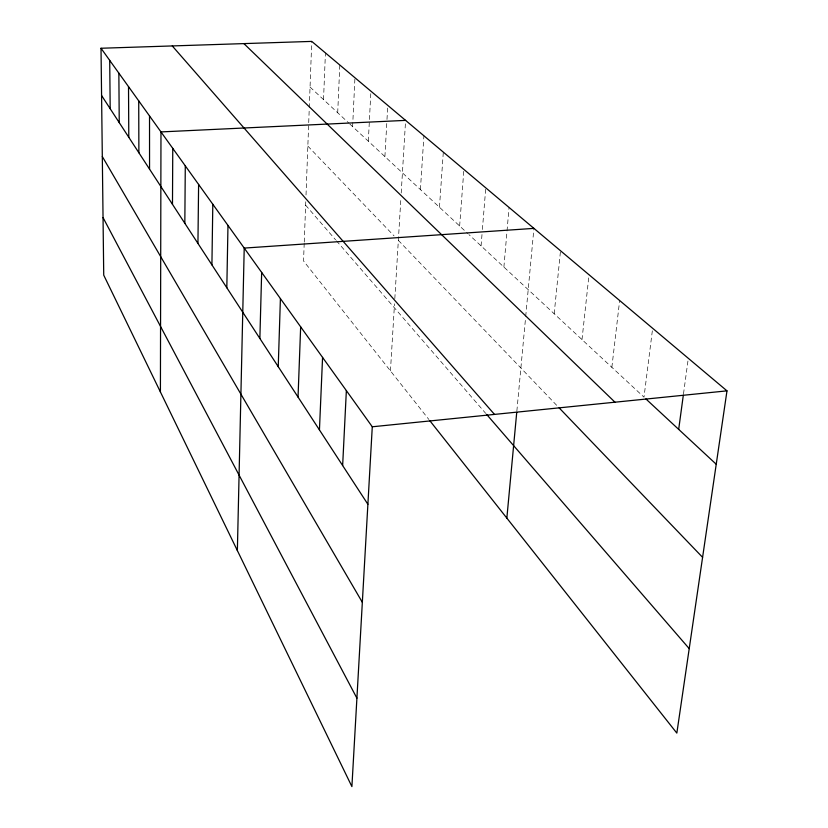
<?xml version="1.0" encoding="UTF-8"?>
<svg xmlns="http://www.w3.org/2000/svg" width="828" height="828" viewBox="0 0 828 828"><rect width="100%" height="100%" fill="white"/><g stroke="black" fill="none" stroke-linecap="round" stroke-linejoin="round"><path stroke-width="0.62" stroke-dasharray="4.14 3.1" d="M304.207 243.339L303.545 260.965L428.852 419.454M304.259 242.087L305.78 201.359M306.018 194.984L309.227 109.037M309.279 107.743L311.752 41.4M323.531 99.588L325.425 52.909M337.7 112.753L339.811 65.008M352.614 126.591L354.953 77.749M368.325 141.184L370.913 91.183M384.906 156.585L386.914 120.733M386.986 119.46L387.773 105.373M390.454 370.892L394.511 303.814M394.821 298.68L400.907 198.068M401.207 193.027L405.596 120.381M420.417 189.56L423.915 135.792M439.461 207.238L443.311 152.114M459.643 225.982L463.897 169.44M481.078 245.885L481.999 234.531M482.403 229.491L485.767 187.852M503.89 267.071L509.065 207.455M516.858 411.061L525.583 317.735M525.697 316.451L533.925 228.383M554.18 313.771L560.515 250.76M582.001 339.604L589.019 274.741M611.861 367.332L619.644 300.523M652.329 330.848L643.998 397.171L468.959 234.634M683.504 393.849L688.14 359.58M310.045 87.075L348.878 123.134M349.809 124.003L468.027 233.775M307.84 146.09L394.066 235.908M398.351 240.368L558.269 406.972M305.635 205.189L335.619 239.861M336.468 240.834L485.694 413.348"/><path stroke-width="1.24" d="M160.415 391.975L160.974 131.921L405.596 120.381M172.483 204.361L172.762 148.367M184.83 223.301L185.286 165.848M197.944 243.432L198.606 184.437M211.916 264.877L212.806 204.247M226.82 287.761L227.979 225.423M237.367 550.558L244.219 248.089L533.925 228.383M259.868 338.476L261.658 272.412M278.239 366.68L280.413 298.587M298.039 397.078L300.657 326.832M319.442 429.929L322.568 357.406M342.647 465.543L346.363 390.609M101.016 48.252L372.279 426.782L351.9 786.6L103.728 275.155L101.016 48.252L311.752 41.4L726.984 390.857L676.838 733.111L429.628 420.448M506.85 518.111L516.734 412.344M678.681 429.38L683.328 395.122M372.279 426.782L726.984 390.857M645.881 398.92L716.23 464.249M243.898 43.605L614.976 402.201M559.138 407.873L702.589 557.327M172.265 45.933L494.492 414.404M486.522 414.3L689.217 648.635M101.585 95.52L367.891 504.293M102.31 156.544L362.333 602.318M103.045 217.588L356.909 698.18M109.71 60.372L110.186 108.727M118.859 73.143L119.242 122.637M128.516 86.629L128.795 137.293M138.721 100.871L138.887 152.787M149.526 115.941L149.557 169.16"/></g></svg>
